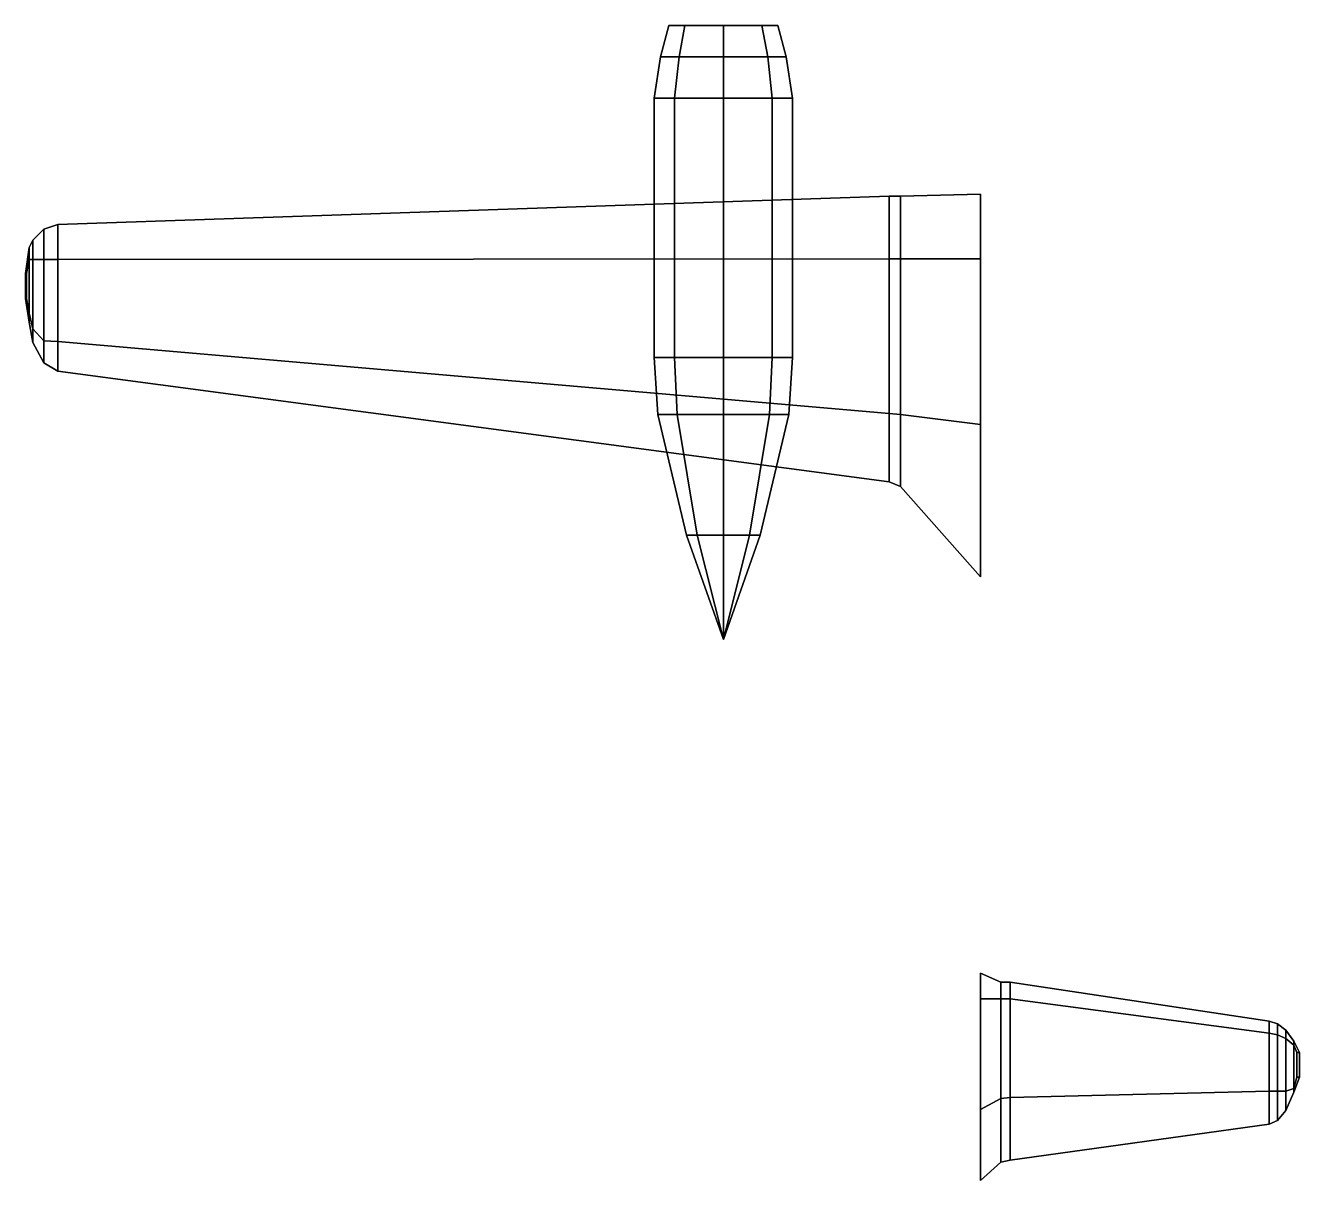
# Model space of a CAD drawing. Extents: x -10.4 to 3.5, y -7.2 to 5.3.
import ezdxf

# ---------------------------------------------------------------- set-up
doc = ezdxf.new("R2010")
doc.units = 0
doc.layers.add('WING1', color=5, linetype='CONTINUOUS')

msp = doc.modelspace()

# ---------------------------------------------------------------- linework, layer by layer
at = {"layer": 'WING1'}
for points in [[(-3.38, 5.29, -0.2), (-3.207, 5.29, -0.617), (-3.271, 4.95, -0.681), (-3.47, 4.95, -0.2)], [(-3.207, 5.29, 0.217), (-3.38, 5.29, -0.2), (-3.47, 4.95, -0.2), (-3.271, 4.95, 0.281)], [(-2.373, 5.29, -0.617), (-3.38, 5.29, -0.2), (-3.207, 5.29, 0.217), (-2.2, 5.29, -0.2)], [(-2.79, 5.29, -0.79), (-3.207, 5.29, -0.617), (-3.38, 5.29, -0.2), (-2.373, 5.29, -0.617)], [(-3.207, 5.29, -0.617), (-2.79, 5.29, -0.79), (-2.79, 4.95, -0.88), (-3.271, 4.95, -0.681)], [(-2.79, 5.29, 0.39), (-3.207, 5.29, 0.217), (-3.271, 4.95, 0.281), (-2.79, 4.95, 0.48)], [(-2.2, 5.29, -0.2), (-3.207, 5.29, 0.217), (-2.79, 5.29, 0.39), (-2.373, 5.29, 0.217)], [(-2.79, 5.29, -0.79), (-2.373, 5.29, -0.617), (-2.309, 4.95, -0.681), (-2.79, 4.95, -0.88)], [(-2.373, 5.29, 0.217), (-2.79, 5.29, 0.39), (-2.79, 4.95, 0.48), (-2.309, 4.95, 0.281)], [(-2.373, 5.29, -0.617), (-2.2, 5.29, -0.2), (-2.11, 4.95, -0.2), (-2.309, 4.95, -0.681)], [(-2.2, 5.29, -0.2), (-2.373, 5.29, 0.217), (-2.309, 4.95, 0.281), (-2.11, 4.95, -0.2)], [(-3.47, 4.95, -0.2), (-3.271, 4.95, -0.681), (-3.32, 4.5, -0.73), (-3.54, 4.5, -0.2)], [(-3.271, 4.95, 0.281), (-3.47, 4.95, -0.2), (-3.54, 4.5, -0.2), (-3.32, 4.5, 0.33)], [(-3.271, 4.95, -0.681), (-2.79, 4.95, -0.88), (-2.79, 4.5, -0.95), (-3.32, 4.5, -0.73)], [(-2.79, 4.95, 0.48), (-3.271, 4.95, 0.281), (-3.32, 4.5, 0.33), (-2.79, 4.5, 0.55)], [(-2.79, 4.95, -0.88), (-2.309, 4.95, -0.681), (-2.26, 4.5, -0.73), (-2.79, 4.5, -0.95)], [(-2.309, 4.95, 0.281), (-2.79, 4.95, 0.48), (-2.79, 4.5, 0.55), (-2.26, 4.5, 0.33)], [(-2.309, 4.95, -0.681), (-2.11, 4.95, -0.2), (-2.04, 4.5, -0.2), (-2.26, 4.5, -0.73)], [(-2.11, 4.95, -0.2), (-2.309, 4.95, 0.281), (-2.26, 4.5, 0.33), (-2.04, 4.5, -0.2)], [(-3.54, 1.69, -0.2), (-3.32, 1.69, 0.33), (-3.32, 4.5, 0.33), (-3.54, 4.5, -0.2)], [(-3.32, 1.69, -0.73), (-3.54, 1.69, -0.2), (-3.54, 4.5, -0.2), (-3.32, 4.5, -0.73)], [(-3.32, 1.69, 0.33), (-2.79, 1.69, 0.55), (-2.79, 4.5, 0.55), (-3.32, 4.5, 0.33)], [(-2.79, 1.69, -0.95), (-3.32, 1.69, -0.73), (-3.32, 4.5, -0.73), (-2.79, 4.5, -0.95)], [(-2.79, 1.69, 0.55), (-2.26, 1.69, 0.33), (-2.26, 4.5, 0.33), (-2.79, 4.5, 0.55)], [(-2.26, 1.69, -0.73), (-2.79, 1.69, -0.95), (-2.79, 4.5, -0.95), (-2.26, 4.5, -0.73)], [(-2.26, 1.69, 0.33), (-2.04, 1.69, -0.2), (-2.04, 4.5, -0.2), (-2.26, 4.5, 0.33)], [(-2.04, 1.69, -0.2), (-2.26, 1.69, -0.73), (-2.26, 4.5, -0.73), (-2.04, 4.5, -0.2)], [(0, 3.46, -0.08), (-0.87, 3.44, 0.02), (-0.87, 2.76, 0.32), (0, 2.76, 0.27)], [(0, 2.76, -0.67), (-0.87, 2.76, -0.24), (-0.87, 3.44, 0.02), (0, 3.46, -0.08)], [(-0.99, 3.44, 0.04), (-10.01, 3.13, 0.85), (-10.01, 2.75, 0.94), (-0.99, 2.76, 0.33)], [(-0.99, 2.76, -0.23), (-10.01, 2.75, 0.77), (-10.01, 3.13, 0.85), (-0.99, 3.44, 0.04)], [(-0.87, 3.44, 0.02), (-0.99, 3.44, 0.04), (-0.99, 2.76, 0.33), (-0.87, 2.76, 0.32)], [(-0.87, 2.76, -0.24), (-0.99, 2.76, -0.23), (-0.99, 3.44, 0.04), (-0.87, 3.44, 0.02)], [(-10.16, 3.08, 0.87), (-10.28, 2.96, 0.89), (-10.28, 2.75, 0.95), (-10.16, 2.75, 0.95)], [(-10.16, 2.75, 0.79), (-10.28, 2.75, 0.81), (-10.28, 2.96, 0.89), (-10.16, 3.08, 0.87)], [(-10.01, 3.13, 0.85), (-10.16, 3.08, 0.87), (-10.16, 2.75, 0.95), (-10.01, 2.75, 0.94)], [(-10.01, 2.75, 0.77), (-10.16, 2.75, 0.79), (-10.16, 3.08, 0.87), (-10.01, 3.13, 0.85)], [(-10.28, 2.96, 0.89), (-10.32, 2.88, 0.89), (-10.32, 2.75, 0.94), (-10.28, 2.75, 0.95)], [(-10.28, 2.75, 0.81), (-10.32, 2.75, 0.83), (-10.32, 2.88, 0.89), (-10.28, 2.96, 0.89)], [(-10.32, 2.88, 0.89), (-10.36, 2.6, 0.89), (-10.35, 2.6, 0.92), (-10.32, 2.75, 0.94)], [(-10.32, 2.75, 0.83), (-10.35, 2.6, 0.85), (-10.36, 2.6, 0.89), (-10.32, 2.88, 0.89)], [(-10.32, 2.75, 0.94), (-10.35, 2.6, 0.92), (-10.35, 2.33, 0.92), (-10.32, 2.17, 0.94)], [(-10.35, 2.33, 0.85), (-10.35, 2.6, 0.85), (-10.32, 2.75, 0.83), (-10.32, 2.17, 0.83)], [(-10.28, 2.75, 0.95), (-10.32, 2.75, 0.94), (-10.32, 2.17, 0.94), (-10.28, 2, 0.95)], [(-10.32, 2.17, 0.83), (-10.32, 2.75, 0.83), (-10.28, 2.75, 0.81), (-10.28, 2, 0.81)], [(-10.16, 2.75, 0.95), (-10.28, 2.75, 0.95), (-10.28, 2, 0.95), (-10.16, 1.87, 0.95)], [(-10.28, 2, 0.81), (-10.28, 2.75, 0.81), (-10.16, 2.75, 0.79), (-10.16, 1.87, 0.79)], [(-10.01, 2.75, 0.94), (-10.16, 2.75, 0.95), (-10.16, 1.87, 0.95), (-10.01, 1.86, 0.94)], [(-10.16, 1.87, 0.79), (-10.16, 2.75, 0.79), (-10.01, 2.75, 0.77), (-10.01, 1.86, 0.77)], [(-0.99, 2.76, 0.33), (-10.01, 2.75, 0.94), (-10.01, 1.86, 0.94), (-0.99, 1.08, 0.33)], [(-10.01, 1.86, 0.77), (-10.01, 2.75, 0.77), (-0.99, 2.76, -0.23), (-0.99, 1.08, -0.23)], [(-0.87, 2.76, 0.32), (-0.99, 2.76, 0.33), (-0.99, 1.08, 0.33), (-0.87, 1.07, 0.32)], [(-0.99, 1.08, -0.23), (-0.99, 2.76, -0.23), (-0.87, 2.76, -0.24), (-0.87, 1.07, -0.24)], [(0, 2.76, 0.27), (-0.87, 2.76, 0.32), (-0.87, 1.07, 0.32), (0, 0.96, 0.27)], [(-0.87, 1.07, -0.24), (-0.87, 2.76, -0.24), (0, 2.76, -0.67), (0, 0.96, -0.67)], [(-10.35, 2.33, 0.92), (-10.35, 2.6, 0.92), (-10.36, 2.6, 0.89), (-10.36, 2.33, 0.89)], [(-10.36, 2.33, 0.89), (-10.36, 2.6, 0.89), (-10.35, 2.6, 0.85), (-10.35, 2.33, 0.85)], [(-10.32, 2.17, 0.94), (-10.35, 2.33, 0.92), (-10.36, 2.33, 0.89), (-10.32, 2.07, 0.89)], [(-10.32, 2.07, 0.89), (-10.36, 2.33, 0.89), (-10.35, 2.33, 0.85), (-10.32, 2.17, 0.83)], [(-10.28, 2, 0.95), (-10.32, 2.17, 0.94), (-10.32, 2.07, 0.89), (-10.28, 1.85, 0.89)], [(-10.28, 1.85, 0.89), (-10.32, 2.07, 0.89), (-10.32, 2.17, 0.83), (-10.28, 2, 0.81)], [(-10.16, 1.87, 0.95), (-10.28, 2, 0.95), (-10.28, 1.85, 0.89), (-10.16, 1.63, 0.87)], [(-10.16, 1.63, 0.87), (-10.28, 1.85, 0.89), (-10.28, 2, 0.81), (-10.16, 1.87, 0.79)], [(-10.01, 1.86, 0.94), (-10.16, 1.87, 0.95), (-10.16, 1.63, 0.87), (-10.01, 1.54, 0.85)], [(-10.01, 1.54, 0.85), (-10.16, 1.63, 0.87), (-10.16, 1.87, 0.79), (-10.01, 1.86, 0.77)], [(-0.99, 1.08, 0.33), (-10.01, 1.86, 0.94), (-10.01, 1.54, 0.85), (-0.99, 0.34, 0.04)], [(-0.99, 0.34, 0.04), (-10.01, 1.54, 0.85), (-10.01, 1.86, 0.77), (-0.99, 1.08, -0.23)], [(-3.54, 1.69, -0.2), (-3.32, 1.69, -0.73), (-3.292, 1.07, -0.702), (-3.5, 1.07, -0.2)], [(-3.32, 1.69, 0.33), (-3.54, 1.69, -0.2), (-3.5, 1.07, -0.2), (-3.292, 1.07, 0.302)], [(-3.32, 1.69, -0.73), (-2.79, 1.69, -0.95), (-2.79, 1.07, -0.91), (-3.292, 1.07, -0.702)], [(-2.79, 1.69, 0.55), (-3.32, 1.69, 0.33), (-3.292, 1.07, 0.302), (-2.79, 1.07, 0.51)], [(-2.79, 1.69, -0.95), (-2.26, 1.69, -0.73), (-2.288, 1.07, -0.702), (-2.79, 1.07, -0.91)], [(-2.26, 1.69, 0.33), (-2.79, 1.69, 0.55), (-2.79, 1.07, 0.51), (-2.288, 1.07, 0.302)], [(-2.26, 1.69, -0.73), (-2.04, 1.69, -0.2), (-2.08, 1.07, -0.2), (-2.288, 1.07, -0.702)], [(-2.04, 1.69, -0.2), (-2.26, 1.69, 0.33), (-2.288, 1.07, 0.302), (-2.08, 1.07, -0.2)], [(-3.5, 1.07, -0.2), (-3.292, 1.07, -0.702), (-3.073, -0.24, -0.483), (-3.19, -0.24, -0.2)], [(-3.292, 1.07, 0.302), (-3.5, 1.07, -0.2), (-3.19, -0.24, -0.2), (-3.073, -0.24, 0.083)], [(-3.292, 1.07, -0.702), (-2.79, 1.07, -0.91), (-2.79, -0.24, -0.6), (-3.073, -0.24, -0.483)], [(-2.79, 1.07, 0.51), (-3.292, 1.07, 0.302), (-3.073, -0.24, 0.083), (-2.79, -0.24, 0.2)], [(-2.79, 1.07, -0.91), (-2.288, 1.07, -0.702), (-2.507, -0.24, -0.483), (-2.79, -0.24, -0.6)], [(-2.288, 1.07, 0.302), (-2.79, 1.07, 0.51), (-2.79, -0.24, 0.2), (-2.507, -0.24, 0.083)], [(-2.288, 1.07, -0.702), (-2.08, 1.07, -0.2), (-2.39, -0.24, -0.2), (-2.507, -0.24, -0.483)], [(-2.08, 1.07, -0.2), (-2.288, 1.07, 0.302), (-2.507, -0.24, 0.083), (-2.39, -0.24, -0.2)], [(-0.87, 1.07, 0.32), (-0.99, 1.08, 0.33), (-0.99, 0.34, 0.04), (-0.87, 0.29, 0.02)], [(-0.87, 0.29, 0.02), (-0.99, 0.34, 0.04), (-0.99, 1.08, -0.23), (-0.87, 1.07, -0.24)], [(0, 0.96, 0.27), (-0.87, 1.07, 0.32), (-0.87, 0.29, 0.02), (0, -0.69, -0.08)], [(0, -0.69, -0.08), (-0.87, 0.29, 0.02), (-0.87, 1.07, -0.24), (0, 0.96, -0.67)], [(-3.19, -0.24, -0.2), (-3.073, -0.24, -0.483), (-2.79, -1.37, -0.2)], [(-3.073, -0.24, 0.083), (-3.19, -0.24, -0.2), (-2.79, -1.37, -0.2)], [(-3.073, -0.24, -0.483), (-2.79, -0.24, -0.6), (-2.79, -1.37, -0.2)], [(-2.79, -0.24, 0.2), (-3.073, -0.24, 0.083), (-2.79, -1.37, -0.2)], [(-2.79, -0.24, -0.6), (-2.507, -0.24, -0.483), (-2.79, -1.37, -0.2)], [(-2.507, -0.24, -0.483), (-2.39, -0.24, -0.2), (-2.79, -1.37, -0.2)], [(-2.39, -0.24, -0.2), (-2.507, -0.24, 0.083), (-2.79, -1.37, -0.2)], [(-2.507, -0.24, 0.083), (-2.79, -0.24, 0.2), (-2.79, -1.37, -0.2)], [(0, -5.27, 0.53), (0.22, -5.27, 0.53), (0.22, -5.09, 0.38), (0, -4.99, 0.35)], [(0, -4.99, 0.35), (0.22, -5.09, 0.38), (0.22, -5.27, 0.22), (0, -5.27, 0.17)], [(0.22, -5.27, 0.53), (0.32, -5.27, 0.54), (0.32, -5.09, 0.4), (0.22, -5.09, 0.38)], [(0.22, -5.09, 0.38), (0.32, -5.09, 0.4), (0.32, -5.27, 0.25), (0.22, -5.27, 0.22)], [(0.32, -5.27, 0.54), (3.13, -5.64, 1.02), (3.13, -5.51, 0.95), (0.32, -5.09, 0.4)], [(0.32, -5.09, 0.4), (3.13, -5.51, 0.95), (3.13, -5.64, 0.88), (0.32, -5.27, 0.25)], [(0.22, -6.35, 0.53), (0.22, -5.27, 0.53), (0, -5.27, 0.53), (0, -6.47, 0.53)], [(0, -5.27, 0.17), (0.22, -5.27, 0.22), (0.22, -6.35, 0.22), (0, -6.47, 0.17)], [(0.32, -6.34, 0.54), (0.32, -5.27, 0.54), (0.22, -5.27, 0.53), (0.22, -6.35, 0.53)], [(0.22, -5.27, 0.22), (0.32, -5.27, 0.25), (0.32, -6.34, 0.25), (0.22, -6.35, 0.22)], [(3.13, -6.27, 1.02), (3.13, -5.64, 1.02), (0.32, -5.27, 0.54), (0.32, -6.34, 0.54)], [(0.32, -5.27, 0.25), (3.13, -5.64, 0.88), (3.13, -6.27, 0.88), (0.32, -6.34, 0.25)], [(3.13, -5.64, 1.02), (3.22, -5.66, 1.04), (3.22, -5.54, 0.97), (3.13, -5.51, 0.95)], [(3.13, -5.51, 0.95), (3.22, -5.54, 0.97), (3.22, -5.66, 0.9), (3.13, -5.64, 0.88)], [(3.22, -6.27, 1.04), (3.22, -5.66, 1.04), (3.13, -5.64, 1.02), (3.13, -6.27, 1.02)], [(3.13, -5.64, 0.88), (3.22, -5.66, 0.9), (3.22, -6.27, 0.9), (3.13, -6.27, 0.88)], [(3.22, -5.66, 1.04), (3.31, -5.7, 1.06), (3.31, -5.61, 0.99), (3.22, -5.54, 0.97)], [(3.22, -5.54, 0.97), (3.31, -5.61, 0.99), (3.31, -5.7, 0.92), (3.22, -5.66, 0.9)], [(3.31, -6.27, 1.06), (3.31, -5.7, 1.06), (3.22, -5.66, 1.04), (3.22, -6.27, 1.04)], [(3.22, -5.66, 0.9), (3.31, -5.7, 0.92), (3.31, -6.27, 0.92), (3.22, -6.27, 0.9)], [(3.31, -5.7, 1.06), (3.4, -5.77, 1.06), (3.4, -5.73, 1), (3.31, -5.61, 0.99)], [(3.31, -5.61, 0.99), (3.4, -5.73, 1), (3.4, -5.77, 0.95), (3.31, -5.7, 0.92)], [(3.4, -6.24, 1.06), (3.4, -5.77, 1.06), (3.31, -5.7, 1.06), (3.31, -6.27, 1.06)], [(3.31, -5.7, 0.92), (3.4, -5.77, 0.95), (3.4, -6.24, 0.95), (3.31, -6.27, 0.92)], [(3.4, -5.77, 1.06), (3.43, -5.85, 1.04), (3.46, -5.85, 1), (3.4, -5.73, 1)], [(3.4, -5.73, 1), (3.46, -5.85, 1), (3.43, -5.85, 0.96), (3.4, -5.77, 0.95)], [(3.43, -6.12, 1.04), (3.43, -5.85, 1.04), (3.4, -5.77, 1.06), (3.4, -6.24, 1.06)], [(3.4, -5.77, 0.95), (3.43, -5.85, 0.96), (3.43, -6.12, 0.96), (3.4, -6.24, 0.95)], [(3.46, -6.12, 1), (3.46, -5.85, 1), (3.43, -5.85, 1.04), (3.43, -6.12, 1.04)], [(3.43, -6.12, 0.96), (3.43, -5.85, 0.96), (3.46, -5.85, 1), (3.46, -6.12, 1)], [(3.4, -6.28, 1), (3.46, -6.12, 1), (3.43, -6.12, 1.04), (3.4, -6.24, 1.06)], [(3.4, -6.24, 0.95), (3.43, -6.12, 0.96), (3.46, -6.12, 1), (3.4, -6.28, 1)], [(0, -7.24, 0.35), (0.22, -7.04, 0.38), (0.22, -6.35, 0.53), (0, -6.47, 0.53)], [(0, -6.47, 0.17), (0.22, -6.35, 0.22), (0.22, -7.04, 0.38), (0, -7.24, 0.35)], [(0.22, -7.04, 0.38), (0.32, -7.02, 0.4), (0.32, -6.34, 0.54), (0.22, -6.35, 0.53)], [(0.22, -6.35, 0.22), (0.32, -6.34, 0.25), (0.32, -7.02, 0.4), (0.22, -7.04, 0.38)], [(0.32, -7.02, 0.4), (3.13, -6.63, 0.95), (3.13, -6.27, 1.02), (0.32, -6.34, 0.54)], [(0.32, -6.34, 0.25), (3.13, -6.27, 0.88), (3.13, -6.63, 0.95), (0.32, -7.02, 0.4)], [(3.13, -6.63, 0.95), (3.22, -6.59, 0.97), (3.22, -6.27, 1.04), (3.13, -6.27, 1.02)], [(3.13, -6.27, 0.88), (3.22, -6.27, 0.9), (3.22, -6.59, 0.97), (3.13, -6.63, 0.95)], [(3.22, -6.59, 0.97), (3.31, -6.48, 0.99), (3.31, -6.27, 1.06), (3.22, -6.27, 1.04)], [(3.22, -6.27, 0.9), (3.31, -6.27, 0.92), (3.31, -6.48, 0.99), (3.22, -6.59, 0.97)], [(3.31, -6.48, 0.99), (3.4, -6.28, 1), (3.4, -6.24, 1.06), (3.31, -6.27, 1.06)], [(3.31, -6.27, 0.92), (3.4, -6.24, 0.95), (3.4, -6.28, 1), (3.31, -6.48, 0.99)]]:
    msp.add_3dface(points, dxfattribs=at)

doc.saveas('drawing.dxf')
